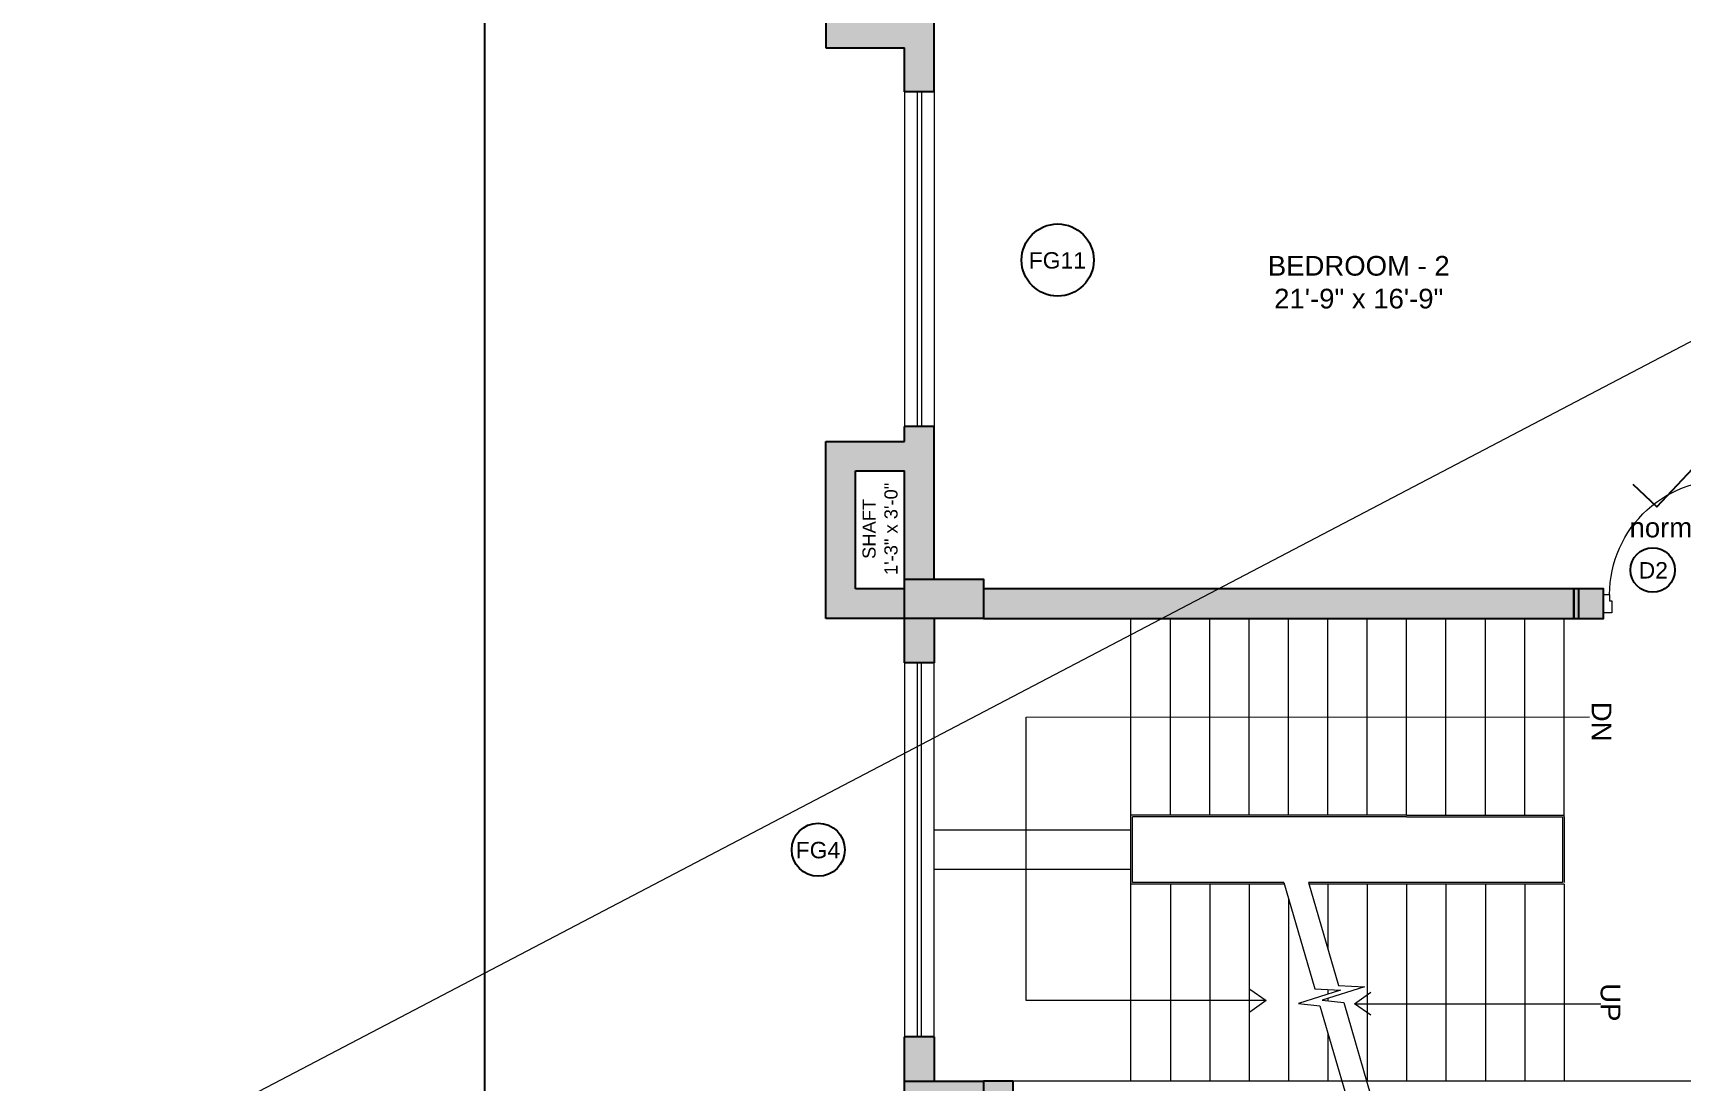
# Model space of a CAD drawing. Header units: inches. Extents: x 211391 to 214260, y -106888 to -102532.
# Drawn here: x 212864 to 213367, y -106118 to -105799 of the extents above; entities that cross this region are included whole.
import ezdxf

# ---------------------------------------------------------------- set-up
doc = ezdxf.new("R2010")
doc.units = ezdxf.units.IN
doc.header["$MEASUREMENT"] = 0
doc.linetypes.add('0226--P-00-GA 18.02.10$0$DASH', pattern=[0.35, 0.25, -0.1])
doc.layers.get('0').update_dxf_attribs({"color": 4})
for name, color, linetype, lineweight in [('BEAM', 90, '0226--P-00-GA 18.02.10$0$DASH', 25), ('DOOR', 2, 'Continuous', 9), ('HATCH', 251, 'Continuous', 13), ('PROPOSED WALL', 6, 'Continuous', 25), ('STEPS', 2, 'Continuous', 18), ('TEXT', 3, 'Continuous', 9), ('WALL', 5, 'Continuous', 25), ('window', 1, 'Continuous', 18)]:
    doc.layers.add(name, color=color, linetype=linetype, lineweight=lineweight)
doc.layers.add('COLUMN', color=6, linetype='Continuous')
doc.layers.add('DOOR GLAZING NUMBER', color=1, linetype='Continuous', lineweight=5, plot=False)
doc.layers.get('BEAM').off()
doc.styles.add('22', font='arial.ttf', dxfattribs={"height": 7})
doc.styles.add('dimtext', font='segoeuil.ttf', dxfattribs={"width": 0.8, "height": 3})
doc.styles.add('STYLE1', font='arial.ttf', dxfattribs={"height": 8})
doc.dimstyles.new('ISO-25', dxfattribs={"dimtxt": 3, "dimasz": 0.7, "dimexe": 0.7, "dimexo": 0.7, "dimgap": 0.703125, "dimtad": 1, "dimdec": 1, "dimlunit": 4, "dimtxsty": 'dimtext', "dimblk": 'OBLIQUE', "dimcen": 0.7, "dimdle": 0.7, "dimclrd": 1, "dimclre": 1, "dimclrt": 2, "dimadec": 0, "dimazin": 0, "dimtfac": 0.5, "dimtdec": 1, "dimtmove": 0, "dimatfit": 3, "dimldrblk": 'OBLIQUE', "dimfxl": 1, "dimfrac": 1, "dimlwd": 13, "dimlwe": 13, "dimarcsym": 0})

# ---------------------------------------------------------------- blocks, each defined once
blk = doc.blocks.new('79')
at = {"layer": 'COLUMN', "ltscale": 20, "true_color": 0xdd22ba}
h = blk.add_hatch(color=212, dxfattribs=at)
h.dxf.hatch_style = 1
h.paths.add_polyline_path([(213129.89, -104119.04), (213153.89, -104119.04), (213153.89, -104107.04), (213129.89, -104107.04)])
h = blk.add_hatch(color=212, dxfattribs=at)
h.dxf.hatch_style = 1
h.paths.add_polyline_path([(213129.89, -104269.04), (213153.89, -104269.04), (213153.89, -104260.04), (213129.89, -104260.04)])
at = {"layer": 'COLUMN', "ltscale": 20}
for points in [[(213153.89, -104119.04), (213129.89, -104119.04), (213129.89, -104107.04), (213153.89, -104107.04)], [(213153.89, -104269.04), (213129.89, -104269.04), (213129.89, -104260.04), (213153.89, -104260.04)]]:
    blk.add_lwpolyline(points, close=True, dxfattribs=at)
blk = doc.blocks.new('*U102')
at = {"layer": 'DOOR'}
for points in [[(1.5, -4.54), (1.5, -3.04), (2, -3.04), (2, -0.04), (0, -0.04), (0, -4.54)], [(32.1, -4.54), (32.1, -3.04), (31.6, -3.04), (31.6, -0.04), (33.6, -0.04), (33.6, -4.54)]]:
    blk.add_lwpolyline(points, close=True, dxfattribs=at)
blk.add_lwpolyline([(32.1, -4.54, -0.441579), (1.5, -32.35), (1.5, -4.54), (3, -4.54), (3, -32.31)], format="xyb", dxfattribs=at)

msp = doc.modelspace()

# ---------------------------------------------------------------- hatches: boundary and pattern name
at = {"layer": 'HATCH', "ltscale": 15}
h = msp.add_hatch(color=256, dxfattribs=at)
h.dxf.hatch_style = 1
h.paths.add_polyline_path([(213138.89, -105767.4), (213129.89, -105767.4), (213129.89, -105794.4), (213114.89, -105794.4), (213114.89, -105758.4), (213129.89, -105758.4), (213129.89, -105749.4), (213105.89, -105749.4), (213105.89, -105803.4), (213129.89, -105803.4), (213129.89, -105816.9), (213138.89, -105816.9)])
h = msp.add_hatch(color=256, dxfattribs=at)
h.dxf.hatch_style = 1
h.paths.add_polyline_path([(213138.89, -105918.9), (213129.89, -105918.9), (213129.89, -105923.4), (213105.89, -105923.4), (213105.89, -105977.4), (213129.89, -105977.4), (213129.89, -105968.4), (213114.89, -105968.4), (213114.89, -105932.4), (213129.89, -105932.4), (213129.89, -105965.4), (213138.89, -105965.4)])
h = msp.add_hatch(color=256, dxfattribs=at)
h.dxf.hatch_style = 1
h.paths.add_polyline_path([(213335.39, -105977.4), (213335.39, -105968.4), (213153.89, -105968.4), (213153.89, -105977.4)])
at = {"layer": 'HATCH', "ltscale": 15, "transparency": 33554559}
h = msp.add_hatch(color=8, dxfattribs=at)
h.dxf.hatch_style = 1
h.paths.add_polyline_path([(213333.89, -105977.4), (213342.89, -105977.4), (213342.89, -105968.4), (213333.89, -105968.4)])
at = {"layer": 'HATCH', "ltscale": 15}
h = msp.add_hatch(color=256, dxfattribs=at)
h.dxf.hatch_style = 1
h.paths.add_polyline_path([(213138.89, -105977.4), (213129.89, -105977.4), (213129.89, -105990.9), (213138.89, -105990.9)])
h = msp.add_hatch(color=256, dxfattribs=at)
h.dxf.hatch_style = 1
h.paths.add_polyline_path([(213138.89, -106104.9), (213129.89, -106104.9), (213129.89, -106118.4), (213138.89, -106118.4)])
h = msp.add_hatch(color=256, dxfattribs=at)
h.dxf.hatch_style = 1
h.paths.add_polyline_path([(213162.89, -106127.4), (213162.89, -106118.4), (213153.89, -106118.4), (213153.89, -106127.4)])

# ---------------------------------------------------------------- linework, layer by layer
at = {"ltscale": 15}
msp.add_lwpolyline([(213001.96, -105426.59), (214259.76, -105426.59), (214259.76, -106888.48), (213001.96, -106888.48)], close=True, dxfattribs=at)
at = {"layer": 'Defpoints', "ltscale": 15}
msp.add_lwpolyline([(213351.79, -105936.45), (213359.11, -105943.35), (213376.35, -105925.04)], dxfattribs=at)
at = {"layer": 'Defpoints'}
for centre, radius in [((213176.55, -105868.14), 11), ((213357.89, -105962.62), 6.76), ((213103.59, -106047.9), 8.1)]:
    msp.add_circle(centre, radius, dxfattribs=at)
at = {"layer": 'DOOR GLAZING NUMBER', "ltscale": 15}
msp.add_line((211468.75, -106888.48), (214259.76, -105426.59), dxfattribs=at)
at = {"layer": 'PROPOSED WALL', "ltscale": 15}
msp.add_lwpolyline([(213333.89, -105977.4), (213342.89, -105977.4), (213342.89, -105968.4), (213333.89, -105968.4)], close=True, dxfattribs=at)
at = {"layer": 'STEPS', "ltscale": 20}
for p, q in [((213198.89, -106118.4), (213198.89, -105977.4)), ((213210.89, -106037.4), (213210.89, -105977.4)), ((213222.89, -106037.4), (213222.89, -105977.4)), ((213234.89, -106037.4), (213234.89, -105977.4)), ((213246.89, -106037.4), (213246.89, -105977.4)), ((213258.89, -106037.4), (213258.89, -105977.4)), ((213270.89, -106037.4), (213270.89, -105977.4)), ((213282.89, -106037.4), (213282.89, -105977.4)), ((213294.89, -106037.4), (213294.89, -105977.4)), ((213306.89, -106037.4), (213306.89, -105977.4)), ((213318.89, -106037.4), (213318.89, -105977.4)), ((213330.89, -106037.9), (213330.89, -105977.4)), ((213282.89, -106037.4), (213198.89, -106037.4)), ((213199.39, -106057.9), (213199.39, -106037.9)), ((213282.89, -106037.9), (213199.39, -106037.9)), ((213282.89, -106037.4), (213330.89, -106037.4)), ((213282.89, -106037.9), (213330.39, -106037.9)), ((213330.39, -106037.9), (213330.39, -106057.9)), ((213330.89, -106037.9), (213330.89, -106057.9)), ((213198.89, -106041.9), (213138.89, -106041.9)), ((213198.89, -106053.9), (213138.89, -106053.9)), ((213245.45, -106057.9), (213199.39, -106057.9)), ((213255.77, -106057.9), (213252.99, -106057.9)), ((213330.39, -106057.9), (213255.77, -106057.9)), ((213245.59, -106058.4), (213198.89, -106058.4)), ((213210.89, -106058.4), (213210.89, -106118.4)), ((213222.89, -106058.4), (213222.89, -106118.4)), ((213234.89, -106058.4), (213234.89, -106118.4)), ((213246.89, -106062.83), (213246.89, -106118.4)), ((213255.77, -106058.4), (213253.13, -106058.4)), ((213330.89, -106058.4), (213255.77, -106058.4)), ((213258.89, -106058.4), (213258.89, -106078.04)), ((213270.89, -106058.4), (213270.89, -106118.4)), ((213282.89, -106058.4), (213282.89, -106118.4)), ((213294.89, -106058.4), (213294.89, -106118.4)), ((213306.89, -106058.4), (213306.89, -106118.4)), ((213318.89, -106058.4), (213318.89, -106118.4)), ((213330.89, -106058.4), (213330.89, -106118.4)), ((213258.89, -106090.52), (213258.89, -106091.97)), ((213258.89, -106093.23), (213258.89, -106093.95)), ((213258.89, -106103.78), (213258.89, -106118.4))]:
    msp.add_line(p, q, dxfattribs=at)
for points in [[(213245.45, -106057.9), (213254.94, -106090.3), (213262.77, -106090.74), (213249.95, -106094.79), (213256.47, -106095.51), (213264.79, -106123.93)], [(213252.99, -106057.9), (213262.18, -106089.27), (213270.02, -106089.72), (213257.19, -106093.76), (213263.71, -106094.49), (213272.03, -106122.9)]]:
    msp.add_lwpolyline(points, dxfattribs=at)
at = {"layer": 'WALL'}
for p, q in [((213105.89, -105749.4), (213105.89, -105803.4)), ((213105.89, -105803.4), (213129.89, -105803.4)), ((213105.89, -105977.4), (213105.89, -105923.4)), ((213105.89, -105923.4), (213129.89, -105923.4)), ((213114.89, -105968.4), (213114.89, -105932.4)), ((213114.89, -105932.4), (213129.89, -105932.4)), ((213129.89, -105968.4), (213114.89, -105968.4)), ((213129.89, -105977.4), (213105.89, -105977.4))]:
    msp.add_line(p, q, dxfattribs=at)
at = {"layer": 'WALL', "ltscale": 20}
for p, q in [((213138.89, -105816.9), (213138.89, -105767.4)), ((213129.89, -105816.9), (213129.89, -105803.4)), ((213138.89, -105816.9), (213129.89, -105816.9)), ((213129.89, -105923.4), (213129.89, -105918.9)), ((213138.89, -105918.9), (213129.89, -105918.9)), ((213138.89, -105965.4), (213138.89, -105918.9)), ((213129.89, -105965.4), (213129.89, -105932.4)), ((213335.39, -105968.4), (213153.89, -105968.4)), ((213333.89, -105977.4), (213333.89, -105968.4)), ((213335.39, -105977.4), (213335.39, -105968.4)), ((213335.39, -105977.4), (213335.39, -105968.4)), ((213129.89, -105990.9), (213129.89, -105977.4)), ((213138.89, -105977.4), (213138.89, -105990.9)), ((213153.89, -105977.4), (213335.39, -105977.4)), ((213138.89, -105990.9), (213129.89, -105990.9)), ((213129.89, -106118.4), (213129.89, -106104.9)), ((213138.89, -106104.9), (213129.89, -106104.9)), ((213138.89, -106104.9), (213138.89, -106118.4)), ((213162.89, -106118.4), (213153.89, -106118.4)), ((213162.89, -106118.4), (213162.89, -106127.4))]:
    msp.add_line(p, q, dxfattribs=at)
at = {"layer": 'window', "ltscale": 20}
for p, q in [((213129.89, -105816.9), (213129.89, -105918.9)), ((213133.71, -105816.9), (213133.71, -105918.9)), ((213135.06, -105816.9), (213135.07, -105918.9)), ((213138.89, -105816.9), (213138.89, -105918.9)), ((213129.89, -105990.9), (213129.89, -106104.9)), ((213133.71, -105990.9), (213133.71, -106104.9)), ((213135.07, -106104.9), (213135.07, -105990.9)), ((213138.89, -106104.9), (213138.89, -105990.9)), ((213384.89, -106118.4), (213162.89, -106118.4))]:
    msp.add_line(p, q, dxfattribs=at)

# ---------------------------------------------------------------- block references
at = {"layer": 'BEAM'}
msp.add_blockref('79', (0, -1858.36), dxfattribs=at)
at = {"layer": 'DOOR', "ltscale": 5, "xscale": 1.25, "yscale": 1.25, "zscale": 1.25, "rotation": 180}
msp.add_blockref('*U102', (213384.89, -105975.77), dxfattribs=at)

# ---------------------------------------------------------------- texts
at = {"layer": 'Defpoints', "char_height": 5, "attachment_point": 3, "style": 'STYLE1'}
for s, heights, insert in [('\\A1;\\pxqc;FG11', [-5.17], (213180.57, -105865.73)), ('\\A1;\\pxqc;D2', [-5.02], (213362.19, -105960.21)), ('\\A1;\\pxqc;FG4', [-5.17], (213107.61, -106045.5))]:
    msp.add_mtext_dynamic_manual_height_columns(s, width=8.2379, gutter_width=70, heights=heights, dxfattribs=dict(at, insert=insert))
at = {"layer": 'Defpoints', "ltscale": 15, "insert": (213424.18, -105946.67), "char_height": 6, "attachment_point": 3, "style": 'STYLE1'}
msp.add_mtext_dynamic_manual_height_columns('\\A1;\\pxqc;normal door ', width=101.9942, gutter_width=35, heights=[-6.1], dxfattribs=at)
at = {"layer": 'TEXT', "ltscale": 10, "insert": (213319.3, -105866.88), "char_height": 6, "attachment_point": 3, "style": 'STYLE1'}
msp.add_mtext_dynamic_manual_height_columns('\\A1;\\pxqc;BEDROOM - 2\\P21\'-9" x 16\'-9"', width=101.9942, gutter_width=35, heights=[-16.23], dxfattribs=at)
at = {"layer": 'TEXT', "insert": (213117.07, -106007.38), "char_height": 4, "attachment_point": 1, "rotation": 90, "style": '22'}
msp.add_mtext_dynamic_manual_height_columns('\\pxqc;SHAFT\\P1\'-3" x 3\'-0"', width=114.5863, gutter_width=35, heights=[-10.82], dxfattribs=at)
at = {"layer": 'TEXT', "ltscale": 10, "char_height": 6, "attachment_point": 3, "rotation": 270, "style": 'STYLE1'}
for s, heights, insert in [('\\A1;\\pxqc;DN', [-6], (213345.3, -106059.84)), ('\\A1;\\pxqc;UP', [-6.1], (213348.03, -106145.41))]:
    msp.add_mtext_dynamic_manual_height_columns(s, width=101.9942, gutter_width=35, heights=heights, dxfattribs=dict(at, insert=insert))

# ---------------------------------------------------------------- leaders
at = {"layer": 'WALL', "ltscale": 20}
for points in [[(213240.08, -106093.89), (213166.93, -106093.89), (213166.93, -106007.44), (213338.6, -106007.4)], [(213267.02, -106094.83), (213342.03, -106094.83)]]:
    msp.add_leader(points, dimstyle='ISO-25', override={"dimtxt": 7.5, "dimasz": 5, "dimexe": 1.5, "dimexo": 1.5, "dimtad": 0, "dimcen": 1.5, "dimdle": 1.5, "dimldrblk": 'Open90', "dimfxl": 0.703125, "dimarcsym": 1}, dxfattribs=at)

doc.saveas('drawing.dxf')
